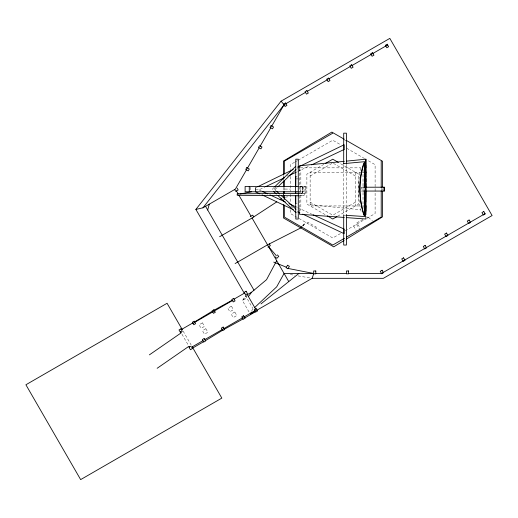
<?xml version="1.0" encoding="UTF-8"?>
<svg xmlns="http://www.w3.org/2000/svg" width="518" height="518" viewBox="0 0 518 518"><rect width="100%" height="100%" fill="white"/><g stroke="black" fill="none" stroke-linecap="round" stroke-linejoin="round"><path stroke-width="0.39" stroke-dasharray="2.59 1.94" d="M361.033 211.176C357.763 198.096 358.087 184.272 360.029 171.011M365.32 189.594C364.95 188.144 366.563 188.157 366.187 189.601M360.198 170.344L361.033 167.036M251.58 311.305L252.907 308.54L254.111 307.847M307.252 223.252L307.841 222.228L316.304 227.111L315.708 228.134M247.313 294.69L242.476 300.615L249.469 312.723M302.745 226.068L305.775 222.397M302.648 225.706L304.5 223.491M302.771 226.107L305.931 222.669M273.957 187.535L272.824 188.649L272.824 189.679L274.89 189.679L276.062 190.766M276.159 186.985L274.456 188.649L274.456 189.679M286.959 176.45L288.092 175.343M274.89 189.679L277.175 187.503M294.606 162.257L290.443 164.666L290.443 169.47M295.299 161.862L297.384 160.658M298.077 160.256L332.776 140.223L341.103 145.034M323.86 164.342L306.876 174.152L306.876 204.06L325.919 215.054M310.14 176.036L332.776 162.969M355.413 202.175L332.776 215.242L310.14 202.175M337.581 216.246L358.683 204.06L358.683 174.152L338.953 162.762M362.956 219.334L356.682 222.954L359.764 227.311M340.423 233.573L332.776 237.989L290.443 213.546L290.443 209.525M345.266 230.775L364.005 219.956M366.951 218.259L375.11 213.546L375.11 164.666L367.476 160.256M255.491 187.827L256.947 187.121M255.491 189.828L258.974 189.828L264.821 187.056M297.714 171.471L309.408 165.928M285.56 197.183L287.697 196.834M298.789 193.356L304.39 193.311L304.39 195.798L300.835 195.798M300.22 167.838L360.56 167.838M298.931 169.995L300.835 169.995L300.835 210.036L298.931 210.036M361.551 172.261L310.14 172.261L310.14 205.944L361.551 205.944M362.322 172.261L364.62 172.261M295.81 176.496L297.054 176.496M295.81 178.898L298.29 178.898M298.782 186.441L303.347 186.441L303.347 191.77L298.782 191.77M301.139 186.739L302.648 186.739L302.648 192.955L301.139 192.955M304.429 186.739L305.937 186.739L305.937 192.955L304.429 192.955M361.027 187.212L361.693 187.212L361.693 191.051L361.027 191.051M358.605 189.102L360.347 189.102M300.835 193.311L304.39 193.311M295.81 203.47L297.054 203.47M362.322 205.944L364.62 205.944M295.558 212.27L297.19 212.27L297.19 210.327M284.913 189.057L290.443 189.102M298.789 195.759L304.39 195.798M343.699 215.164L345.739 215.294M310.14 204.72L360.619 209.751M290.313 274.546L294.988 275.356M298.109 275.893L309.803 277.92M258.974 189.828L261.901 191.174M297.714 207.692L312.335 214.433M344.541 139.964L345.927 140.76M346.659 148.239L364.698 158.65M333.462 163.364L355.413 176.036M368.35 217.45L372.371 220.636M290.779 206.183L292.528 207.841M356.455 224.313L359.511 228.846M367.132 216.919L367.67 217.845M245.415 295.195L247.028 297.986L242.476 300.615L245.513 295.726L252.907 308.54M183.178 331.164L191.226 345.111M181.973 334.201L188.558 345.616M353.626 225.952L356.313 230.691M382.504 188.649L382.504 190.261M381.216 188.306L381.216 190.702M366.116 188.176L366.116 189.782M365.902 188.293L365.902 189.886M365.391 188.306L365.391 189.905M365.261 188.293L365.261 189.886M365.196 188.293L365.196 189.886M364.296 188.371L364.296 189.976M363.021 169.82L363.021 208.385M355.413 172.261L355.413 205.944M346.419 164.187L346.419 213.74M343.699 164.847L343.699 214.355M302.298 186.739L302.298 192.955M299.417 168.615L299.417 211.448M297.19 166.472L297.19 168.454M290.443 176.489L290.443 191.349M290.443 194.315L290.443 202.324M284.337 187.51L284.337 190.702M283.424 175.349L283.424 176.936M283.424 187.231L283.424 190.404M250.44 187.205L250.44 191.77M365.74 189.491C365.973 189.497 365.591 188.189 365.766 189.497M202.473 322.856L199.067 324.825L201.101 328.341L204.506 326.379L202.473 322.856M231.416 306.151L227.81 308.229L229.843 311.745L233.45 309.667L231.416 306.151M205.86 328.723L202.454 330.691L204.487 334.207L207.886 332.239L205.86 328.723M234.803 312.011L231.196 314.096L233.229 317.612L236.83 315.533L234.803 312.011M302.37 186.357L300.777 186.357L300.777 193.337L302.37 193.337L302.37 186.357M305.672 186.357L304.079 186.357L304.079 193.337L305.672 193.337L305.672 186.357"/><path stroke-width="0.78" d="M364.886 214.711L365.196 211.991A3.218 0.673 -90 0 1 365.119 213.604L364.886 214.711L363.914 214.199C358.65 198.388 358.65 179.824 363.914 164.012L364.886 163.494L365.093 166.213L364.711 168.674L364.536 165.177L364.296 187.568M346.678 161.104L365.902 159.194L365.753 176.347M295.558 193.421L295.81 159.194L298.29 159.194L298.29 219.017L295.81 219.017L295.558 195.836M365.753 212.296L366.071 205.763M365.753 213.28L366.071 190.579M365.196 214.569L364.814 215.728L363.869 215.229C358.78 198.711 358.145 179.468 363.869 162.976L364.814 162.477L365.449 164.938L365.449 176.347M207.699 210.023L209.266 204.176M256.501 310.45L312.147 278.328L313.83 273.368L284.071 273.465L276.69 286.83L254.707 307.504M276.69 260.671L266.537 279.675L251.644 292.191L247.313 294.69L255.775 309.35M259 146.51L258.469 147.436L260.93 148.854L261.998 147.008L259.537 145.59M246.639 169.587L235.366 189.102L202.939 207.828L195.882 209.408L244.606 293.803M247.442 168.188L259.188 147.85M259.919 146.575L270.791 127.752M271.594 126.36L284.071 104.746L305.704 92.256M251.139 312.755L250.246 314.063L255.115 311.253M248.387 296.549L251.644 292.191M195.882 209.408L281.073 101.172L389.821 38.39L492.1 215.54L383.359 278.328L312.147 278.328M202.939 207.828L284.071 104.746L281.073 101.172M301.722 226.813L300.796 227.92L267.541 244.833L235.114 263.552M274.527 186.985L295.558 166.472M277.745 186.959L296.043 169.548M260.962 303.891L298.867 273.465M149.398 354.856L181.196 332.86L180.406 331.494M157.155 368.285L188.947 346.289L189.659 347.52M219.626 236.726L252.052 218.007L276.748 201.884M280.089 199.708L281.423 198.834M344.056 240.52L333.754 246.853L283.424 217.936L283.424 204.591M346.115 239.251L382.504 216.874L382.504 191.071M194.58 321.918L211.732 311.538M205.413 340.676L222.565 330.296M307.103 91.446L327.46 79.694M328.736 78.956L350.55 66.362M351.767 65.663L372.008 53.976M372.688 53.581L387.639 44.949M332.776 133.171L284.337 161.137L284.337 173.925M325.233 163.552L332.776 159.194L338.377 162.425M250.272 216.576L252.732 215.158L253.794 216.997M267.89 247.092L270.351 245.668L269.282 243.823M336.978 216.589L332.776 219.017L327.175 215.779M181.261 329.61L192.735 322.986M234.058 299.126L244.658 293.007M192.411 323.653L233.029 300.2M344.541 238.248L332.776 245.04L284.337 217.074L284.337 205.089M346.62 237.05L381.216 217.074L381.216 190.702M190.851 346.218L189.005 347.28L190.423 349.741L192.269 348.672M191.388 347.338L203.101 340.572M204.513 339.763L243.033 317.521M243.732 317.12L255.439 310.36M192.094 348.368L203.568 341.744M244.884 317.884L255.484 311.765M468.952 222.96L381.481 273.465L348.569 273.465M469.418 222.695L485.049 213.669M213.578 310.476L232.213 300.194M224.411 329.234L243.039 318.952M257.673 186.765L293.285 169.464M298.374 166.99L344.166 144.749L344.166 148.608M265.553 186.707L284.557 177.706M288.94 175.628L296.251 172.164M311.603 164.886L344.496 149.301M365.753 163.533L365.196 163.669L365.753 164.938L366.071 172.203M237.017 194.587L237.464 194.496M239.964 194.01L251.495 191.77M284.848 197.3L283.424 197.526L283.424 191.194M344.276 161.344L299.417 165.799L299.417 168.22M343.699 163.643L345.739 163.455M346.419 163.39L365.196 161.635L365.196 187.497M237.16 193.836L298.789 193.356M365.093 166.213L365.196 166.213A5.97 1.243 90 0 0 364.886 163.487M365.391 167.838L365.902 167.838L365.902 159.194M365.196 176.347L365.902 176.347M298.018 186.441L245.111 186.441L245.111 191.77L298.018 191.77M362.606 187.212L384.609 187.212L384.609 191.051L362.606 191.051M365.196 201.832L365.902 201.832L365.902 190.682M365.449 201.832L365.449 213.28L365.902 213.28M365.902 214.569L365.196 213.28M315.792 273.465L346.438 273.465M237.16 195.28L298.789 195.759M346.419 215.339L365.196 216.576L365.196 190.682M344.276 217.456L299.417 214.232L299.417 211.81M346.678 217.631L365.902 219.017L365.902 216.576M365.391 210.224L365.902 210.276M288.137 268.46L313.662 273.465M273.737 262.121L286.37 267.21M262.632 191.511L267.748 193.874M269.943 194.885L285.288 201.962M288.94 203.645L296.251 207.019M313.066 214.769L344.496 229.267M259.855 193.855L255.491 191.796L255.491 187.827M262.037 194.885L293.285 209.66M298.374 212.069L299.825 212.756M302.732 214.128L344.166 233.715L344.166 229.94M344.334 139.277L331.844 132.09L283.424 161.092L283.424 174.56M346.419 140.475L382.504 161.234L382.504 187.037M276.644 191.31L279.584 194.023M281.345 195.655L296.018 209.24M273.407 191.246L276.321 194.01M278.069 195.668L295.558 212.27M277.26 254.856L278.788 256.339L276.813 258.378L275.278 256.896M268.609 246.678L276.372 255.769M237.108 188.099L238.176 189.944L235.716 191.362L234.648 189.517M236.435 190.948L238.15 193.92M238.856 195.15L250.99 216.161M252.052 218.007L288.759 281.578M205.562 206.313L253.995 290.209M182.368 329.765L167.074 303.27L25.9 384.77L80.653 479.61L221.827 398.109L192.036 346.503M365.449 213.28L365.753 214.569L365.753 201.832M365.099 211.991L364.717 209.505L364.549 212.788L364.296 190.779M383.935 187.212L383.935 191.051M381.216 161.137L381.216 187.51M366.116 172.118L366.071 187.386M365.902 178.736L365.902 181.922M365.902 183.514L365.902 187.497M365.261 176.347L365.261 187.497M365.261 190.682L365.261 201.832M346.419 163.753L346.419 133.171L343.699 133.171L343.699 164.044M346.419 214.458L346.419 245.04L343.699 245.04L343.699 214.84M295.81 176.496L295.81 186.836M295.81 191.602L295.81 193.188M295.81 195.571L295.81 203.47M284.337 180.316L284.337 186.707M284.337 191.505L284.337 193.097M284.337 195.5L284.337 199.495M283.424 177.726L283.424 179.312M283.424 180.899L283.424 186.441M283.424 199.883L283.424 201.457M249.281 186.441L249.281 191.77M246.827 167.599L245.765 169.444L248.226 170.862L249.287 169.017L246.827 167.599M271.095 125.563L270.033 127.402L272.494 128.827L273.556 126.981L271.095 125.563M287.548 265.242L286.117 267.689L287.956 268.764L289.387 266.317L287.548 265.242M285.502 102.965L283.657 104.027L285.081 106.488L286.92 105.426L285.502 102.965M306.902 90.611L305.057 91.673L306.475 94.134L308.32 93.072L306.902 90.611M328.548 78.108L326.703 79.176L328.121 81.637L329.966 80.568L328.548 78.108M351.657 64.769L349.812 65.831L351.23 68.292L353.075 67.23L351.657 64.769M372.513 52.726L370.674 53.788L372.092 56.248L373.938 55.186L372.513 52.726M387.224 44.237L385.379 45.299L386.797 47.76L388.642 46.698L387.224 44.237M180.847 328.891L179.001 329.96L180.426 332.42L182.265 331.352L180.847 328.891M194.166 321.205L192.32 322.267L193.745 324.728L195.584 323.666L194.166 321.205M213.902 309.809L212.063 310.871L213.481 313.332L215.326 312.27L213.902 309.809M233.644 298.413L231.799 299.475L233.217 301.936L235.062 300.874L233.644 298.413M246.089 291.226L244.243 292.294L245.661 294.755L247.507 293.687L246.089 291.226M223.167 327.078L221.322 328.147L222.74 330.607L224.585 329.539L223.167 327.078M204.17 338.526L202.324 339.588L203.742 342.048L205.588 340.986L204.17 338.526M243.641 315.734L241.796 316.802L243.22 319.256L245.066 318.194L243.641 315.734M256.086 308.547L254.241 309.615L255.665 312.076L257.511 311.007L256.086 308.547M382.083 270.247L380.238 271.309L381.662 273.769L383.501 272.708L382.083 270.247M403.587 257.834L401.741 258.896L403.159 261.357L405.005 260.295L403.587 257.834M425.129 245.396L423.284 246.458L424.702 248.918L426.547 247.857L425.129 245.396M446.497 233.055L444.658 234.123L446.076 236.584L447.921 235.515L446.497 233.055M469.094 220.008L467.255 221.076L468.673 223.536L470.519 222.468L469.094 220.008M483.806 211.519L481.96 212.581L483.378 215.041L485.224 213.979L483.806 211.519M315.792 270.979L313.662 270.979L313.662 273.821L315.792 273.821L315.792 270.979M348.569 270.979L346.438 270.979L346.438 273.821L348.569 273.821L348.569 270.979"/></g></svg>
